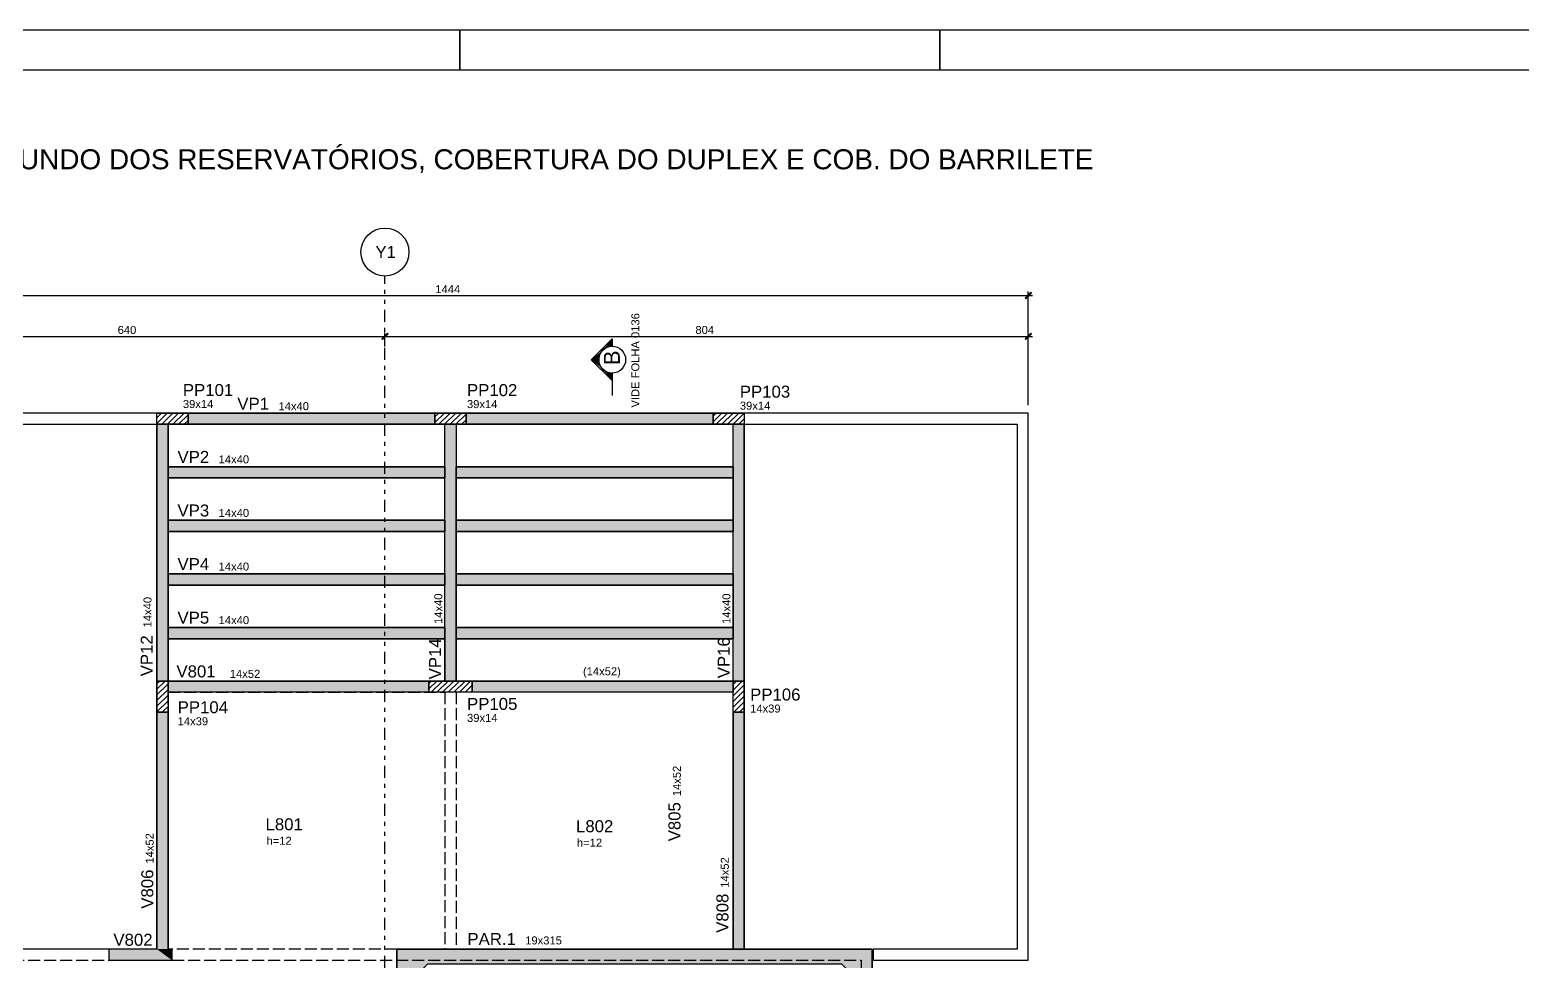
# Model space of a CAD drawing. Extents: x 0 to 119, y 0 to 84.
# Drawn here: x 22.15 to 59.45, y 60.82 to 84.1 of the extents above; entities that cross this region are included whole.
import ezdxf

# ---------------------------------------------------------------- set-up
doc = ezdxf.new("R2010")
doc.units = 0
doc.header["$MEASUREMENT"] = 0
doc.linetypes.add('ESTILO_TQS_0004', pattern=[1.09, 0.3, -0.15, 0.02, -0.15, 0.02, -0.15, 0.3])
doc.linetypes.add('ESTILO_TQS_0005', pattern=[0.4, 0.3, -0.1])
for name, color, linetype in [('1', 1, 'CONTINUOUS'), ('17', 103, 'CONTINUOUS'), ('2', 2, 'CONTINUOUS'), ('21', 254, 'CONTINUOUS'), ('3', 3, 'CONTINUOUS'), ('4', 4, 'CONTINUOUS'), ('5', 5, 'CONTINUOUS'), ('50', 171, 'CONTINUOUS'), ('7', 7, 'CONTINUOUS'), ('8', 8, 'CONTINUOUS')]:
    doc.layers.add(name, color=color, linetype=linetype)
doc.styles.add('TQS_ARIAL', font='arial.ttf')

msp = doc.modelspace()

# ---------------------------------------------------------------- linework, layer by layer
at = {"layer": '1', "linetype": 'Continuous'}
for p, q in [((18.1284, 77.45749), (47.2084, 77.45749)), ((47.1084, 76.156097), (47.1084, 77.55749)), ((31.0284, 76.187116), (31.0284, 76.537232)), ((31.0284, 76.187116), (31.0284, 76.537232)), ((47.1084, 74.719202), (47.1084, 76.537232)), ((18.1284, 76.437232), (31.1284, 76.437232)), ((30.9284, 76.437232), (47.2084, 76.437232))]:
    msp.add_line(p, q, dxfattribs=at)
for points in [[(0.000062, 84.099942), (21.000062, 84.099942), (21.000062, 83.099942), (21.000062, 84.099942), (32.900062, 84.099942), (32.900062, 83.099942), (32.900062, 84.099942), (44.900062, 84.099942), (44.900062, 83.099942), (44.900062, 84.099942), (63.400062, 84.099942)], [(47.046517, 77.377929), (47.189423, 77.520835), (47.171745, 77.538512), (47.028839, 77.395607), (47.046517, 77.377929)], [(30.966517, 76.357672), (31.109423, 76.500577), (31.091745, 76.518255), (30.948839, 76.37535), (30.966517, 76.357672)], [(30.966517, 76.357672), (31.109423, 76.500577), (31.091745, 76.518255), (30.948839, 76.37535), (30.966517, 76.357672)], [(47.046517, 76.357672), (47.189423, 76.500577), (47.171745, 76.518255), (47.028839, 76.37535), (47.046517, 76.357672)], [(36.707932, 75.333335), (36.183088, 75.853838), (36.707932, 76.374341), (36.707932, 76.189817), (36.681926, 76.188809), (36.652643, 76.185236), (36.621218, 76.178434), (36.589878, 76.168393), (36.561628, 76.15629), (36.533631, 76.141068), (36.509998, 76.125323), (36.486481, 76.106507), (36.466045, 76.087017), (36.440849, 76.057673), (36.418132, 76.023832), (36.40482, 75.998768), (36.391474, 75.966692), (36.380966, 75.931136), (36.374005, 75.890917), (36.371969, 75.857118), (36.372875, 75.828961), (36.378075, 75.789992), (36.386211, 75.757002), (36.399324, 75.721012), (36.414579, 75.690052), (36.432355, 75.661643), (36.45219, 75.635944), (36.477105, 75.609706), (36.508288, 75.583609), (36.538355, 75.563794), (36.571617, 75.546755), (36.603201, 75.5346), (36.630471, 75.526911), (36.658939, 75.521451), (36.687737, 75.518467), (36.707932, 75.51786), (36.707932, 75.333335)]]:
    msp.add_lwpolyline(points, dxfattribs=at)
at = {"layer": '1', "linetype": 'ESTILO_TQS_0005'}
for points in [[(25.6084, 64.432918), (25.6084, 67.539202), (32.528398, 67.539202), (32.528398, 61.119202), (25.6084, 61.119202), (25.6084, 64.432918)], [(32.8084, 64.729202), (32.8084, 61.119202), (39.7284, 61.119202), (39.7284, 67.539202), (32.8084, 67.539202), (32.8084, 64.729202)], [(26.7084, 52.719198), (18.5084, 52.719198), (18.5084, 56.239198), (26.7084, 56.239198), (26.7084, 56.519198), (18.5084, 56.519198), (18.5084, 60.839202), (42.9284, 60.839202), (42.9284, 57.819198), (34.4284, 57.819198), (34.4284, 57.539198), (42.9284, 57.539198), (42.9284, 52.719198), (36.1284, 52.719198), (36.1284, 52.439198), (42.9284, 52.439198), (42.9284, 49.419198), (26.7084, 49.419198), (26.7084, 52.719198)]]:
    msp.add_lwpolyline(points, dxfattribs=at)
at = {"layer": '1', "linetype": 'Continuous'}
msp.add_circle((31.0284, 78.54451), 0.6, dxfattribs=at)
for points in [[(47.046517, 77.377929), (47.171745, 77.538512), (47.028839, 77.395607)], [(47.046517, 77.377929), (47.028839, 77.395607), (47.046517, 77.377929)], [(47.046517, 77.377929), (47.189423, 77.520835), (47.171745, 77.538512)], [(30.966517, 76.357672), (31.091745, 76.518255), (30.948839, 76.37535)], [(30.966517, 76.357672), (31.091745, 76.518255), (30.948839, 76.37535)], [(30.966517, 76.357672), (31.109423, 76.500577), (31.091745, 76.518255)], [(30.966517, 76.357672), (31.109423, 76.500577), (31.091745, 76.518255)], [(47.046517, 76.357672), (47.171745, 76.518255), (47.028839, 76.37535)], [(47.046517, 76.357672), (47.189423, 76.500577), (47.171745, 76.518255)], [(30.966517, 76.357672), (30.948839, 76.37535), (30.966517, 76.357672)], [(30.966517, 76.357672), (30.948839, 76.37535), (30.966517, 76.357672)], [(36.183088, 75.853838), (36.707932, 76.374341), (36.440849, 76.057673)], [(36.707932, 76.374341), (36.466045, 76.087017), (36.440849, 76.057673)], [(36.707932, 76.374341), (36.486481, 76.106507), (36.466045, 76.087017)], [(36.707932, 76.374341), (36.509998, 76.125323), (36.486481, 76.106507)], [(36.707932, 76.374341), (36.533631, 76.141068), (36.509998, 76.125323)], [(36.707932, 76.374341), (36.561628, 76.15629), (36.533631, 76.141068)], [(36.707932, 76.374341), (36.589878, 76.168393), (36.561628, 76.15629)], [(36.707932, 76.374341), (36.621218, 76.178434), (36.589878, 76.168393)], [(36.707932, 76.374341), (36.652643, 76.185236), (36.621218, 76.178434)], [(36.707932, 76.374341), (36.681926, 76.188809), (36.652643, 76.185236)], [(36.707932, 76.374341), (36.707932, 76.189817), (36.681926, 76.188809)], [(47.046517, 76.357672), (47.028839, 76.37535), (47.046517, 76.357672)], [(36.183088, 75.853838), (36.440849, 76.057673), (36.418132, 76.023832)], [(36.183088, 75.853838), (36.418132, 76.023832), (36.40482, 75.998768)], [(36.183088, 75.853838), (36.40482, 75.998768), (36.391474, 75.966692)], [(36.183088, 75.853838), (36.391474, 75.966692), (36.380966, 75.931136)], [(36.183088, 75.853838), (36.380966, 75.931136), (36.374005, 75.890917)], [(36.183088, 75.853838), (36.374005, 75.890917), (36.371969, 75.857118)], [(36.183088, 75.853838), (36.371969, 75.857118), (36.372875, 75.828961)], [(36.707932, 75.333335), (36.183088, 75.853838), (36.45219, 75.635944)], [(36.183088, 75.853838), (36.372875, 75.828961), (36.378075, 75.789992)], [(36.183088, 75.853838), (36.378075, 75.789992), (36.386211, 75.757002)], [(36.183088, 75.853838), (36.386211, 75.757002), (36.399324, 75.721012)], [(36.183088, 75.853838), (36.399324, 75.721012), (36.414579, 75.690052)], [(36.183088, 75.853838), (36.414579, 75.690052), (36.432355, 75.661643)], [(36.183088, 75.853838), (36.432355, 75.661643), (36.45219, 75.635944)], [(36.707932, 75.333335), (36.45219, 75.635944), (36.477105, 75.609706)], [(36.707932, 75.333335), (36.477105, 75.609706), (36.508288, 75.583609)], [(36.707932, 75.333335), (36.508288, 75.583609), (36.538355, 75.563794)], [(36.707932, 75.333335), (36.538355, 75.563794), (36.571617, 75.546755)], [(36.707932, 75.333335), (36.571617, 75.546755), (36.603201, 75.5346)], [(36.707932, 75.333335), (36.603201, 75.5346), (36.630471, 75.526911)], [(36.707932, 75.333335), (36.630471, 75.526911), (36.658939, 75.521451)], [(36.707932, 75.333335), (36.658939, 75.521451), (36.687737, 75.518467)], [(36.707932, 75.333335), (36.687737, 75.518467), (36.707932, 75.51786)]]:
    msp.add_solid(points, dxfattribs=at)
at = {"layer": '17', "linetype": 'Continuous'}
for points in [[(25.3284, 74.239198), (25.6084, 74.239198), (25.6084, 67.819202), (25.3284, 67.819202), (25.3284, 74.239198)], [(26.1084, 74.519202), (32.2784, 74.519202), (32.2784, 74.239198), (26.1084, 74.239198), (26.1084, 74.519202)], [(32.5284, 74.239198), (32.8084, 74.239198), (32.8084, 67.819202), (32.5284, 67.819202), (32.5284, 74.239198)], [(33.0584, 74.519202), (39.228391, 74.519202), (39.228391, 74.239198), (33.0584, 74.239198), (33.0584, 74.519202)], [(39.7284, 74.239198), (40.0084, 74.239198), (40.0084, 67.819202), (39.7284, 67.819202), (39.7284, 74.239198)], [(25.6084, 73.179202), (32.5284, 73.179202), (32.5284, 72.899202), (25.6084, 72.899202), (25.6084, 73.179202)], [(32.8084, 73.179202), (39.7284, 73.179202), (39.7284, 72.899202), (32.8084, 72.899202), (32.8084, 73.179202)], [(25.6084, 71.839202), (32.5284, 71.839202), (32.5284, 71.559202), (25.6084, 71.559202), (25.6084, 71.839202)], [(32.8084, 71.839202), (39.7284, 71.839202), (39.7284, 71.559202), (32.8084, 71.559202), (32.8084, 71.839202)], [(25.6084, 70.499202), (32.5284, 70.499202), (32.5284, 70.219202), (25.6084, 70.219202), (25.6084, 70.499202)], [(32.8084, 70.499202), (39.7284, 70.499202), (39.7284, 70.219202), (32.8084, 70.219202), (32.8084, 70.499202)], [(25.6084, 69.159202), (32.5284, 69.159202), (32.5284, 68.879202), (25.6084, 68.879202), (25.6084, 69.159202)], [(32.8084, 69.159202), (39.7284, 69.159202), (39.7284, 68.879202), (32.8084, 68.879202), (32.8084, 69.159202)]]:
    msp.add_lwpolyline(points, dxfattribs=at)
for points in [[(25.3284, 74.239198), (25.6084, 74.239198), (25.6084, 67.819202)], [(25.3284, 74.239198), (25.6084, 67.819202), (25.3284, 67.819202)], [(25.3284, 74.239198), (25.3284, 67.819202), (25.3284, 74.239198)], [(26.1084, 74.519202), (32.2784, 74.519202), (32.2784, 74.239198)], [(26.1084, 74.519202), (32.2784, 74.239198), (26.1084, 74.239198)], [(26.1084, 74.519202), (26.1084, 74.239198), (26.1084, 74.519202)], [(32.5284, 74.239198), (32.8084, 74.239198), (32.8084, 67.819202)], [(32.5284, 74.239198), (32.8084, 67.819202), (32.5284, 67.819202)], [(32.5284, 74.239198), (32.5284, 67.819202), (32.5284, 74.239198)], [(33.0584, 74.519202), (39.228391, 74.519202), (39.228391, 74.239198)], [(33.0584, 74.519202), (39.228391, 74.239198), (33.0584, 74.239198)], [(33.0584, 74.519202), (33.0584, 74.239198), (33.0584, 74.519202)], [(39.7284, 74.239198), (40.0084, 74.239198), (40.0084, 67.819202)], [(39.7284, 74.239198), (40.0084, 67.819202), (39.7284, 67.819202)], [(39.7284, 74.239198), (39.7284, 67.819202), (39.7284, 74.239198)], [(25.6084, 73.179202), (32.5284, 73.179202), (32.5284, 72.899202)], [(25.6084, 73.179202), (32.5284, 72.899202), (25.6084, 72.899202)], [(25.6084, 73.179202), (25.6084, 72.899202), (25.6084, 73.179202)], [(32.8084, 73.179202), (39.7284, 73.179202), (39.7284, 72.899202)], [(32.8084, 73.179202), (39.7284, 72.899202), (32.8084, 72.899202)], [(32.8084, 73.179202), (32.8084, 72.899202), (32.8084, 73.179202)], [(25.6084, 71.839202), (32.5284, 71.839202), (32.5284, 71.559202)], [(25.6084, 71.839202), (32.5284, 71.559202), (25.6084, 71.559202)], [(25.6084, 71.839202), (25.6084, 71.559202), (25.6084, 71.839202)], [(32.8084, 71.839202), (39.7284, 71.839202), (39.7284, 71.559202)], [(32.8084, 71.839202), (39.7284, 71.559202), (32.8084, 71.559202)], [(32.8084, 71.839202), (32.8084, 71.559202), (32.8084, 71.839202)], [(25.6084, 70.499202), (32.5284, 70.499202), (32.5284, 70.219202)], [(25.6084, 70.499202), (32.5284, 70.219202), (25.6084, 70.219202)], [(25.6084, 70.499202), (25.6084, 70.219202), (25.6084, 70.499202)], [(32.8084, 70.499202), (39.7284, 70.499202), (39.7284, 70.219202)], [(32.8084, 70.499202), (39.7284, 70.219202), (32.8084, 70.219202)], [(32.8084, 70.499202), (32.8084, 70.219202), (32.8084, 70.499202)], [(25.6084, 69.159202), (32.5284, 69.159202), (32.5284, 68.879202)], [(25.6084, 69.159202), (32.5284, 68.879202), (25.6084, 68.879202)], [(25.6084, 69.159202), (25.6084, 68.879202), (25.6084, 69.159202)], [(32.8084, 69.159202), (39.7284, 69.159202), (39.7284, 68.879202)], [(32.8084, 69.159202), (39.7284, 68.879202), (32.8084, 68.879202)], [(32.8084, 69.159202), (32.8084, 68.879202), (32.8084, 69.159202)]]:
    msp.add_solid(points, dxfattribs=at)
at = {"layer": '2', "linetype": 'ESTILO_TQS_0004'}
for q in [(31.0284, 77.94451), (31.0284, 77.157972)]:
    msp.add_line((31.0284, 33.100425), q, dxfattribs=at)
at = {"layer": '2', "linetype": 'Continuous'}
for p, q in [((36.183088, 75.853838), (36.707932, 76.374341)), ((36.707932, 76.374341), (36.707932, 76.189817)), ((36.707932, 75.333335), (36.183088, 75.853838)), ((47.1084, 76.056097), (47.1084, 76.056097)), ((36.707932, 75.51786), (36.707932, 74.957046)), ((25.3284, 74.260189), (25.587412, 74.519202)), ((25.3284, 74.401611), (25.445991, 74.519202)), ((25.448831, 74.239198), (25.728834, 74.519202)), ((25.590252, 74.239198), (25.870255, 74.519202)), ((25.731673, 74.239198), (26.011676, 74.519202)), ((25.873095, 74.239198), (26.1084, 74.474504)), ((26.014516, 74.239198), (26.1084, 74.333082)), ((32.2784, 74.280543), (32.517059, 74.519202)), ((32.2784, 74.421964), (32.375637, 74.519202)), ((32.378477, 74.239198), (32.65848, 74.519202)), ((32.519898, 74.239198), (32.799901, 74.519202)), ((32.66132, 74.239198), (32.941323, 74.519202)), ((32.802741, 74.239198), (33.0584, 74.494857)), ((32.944162, 74.239198), (33.0584, 74.353436)), ((39.228391, 74.300888), (39.446705, 74.519202)), ((39.228391, 74.442309), (39.305284, 74.519202)), ((39.308127, 74.239202), (39.588127, 74.519202)), ((39.449548, 74.239202), (39.729548, 74.519202)), ((39.590969, 74.239202), (39.870969, 74.519202)), ((39.732391, 74.239202), (40.0084, 74.515211)), ((39.873812, 74.239202), (40.0084, 74.37379)), ((25.3284, 67.613386), (25.534213, 67.819198)), ((25.3284, 67.754807), (25.392792, 67.819198)), ((25.3284, 67.471964), (25.6084, 67.751964)), ((25.3284, 67.330543), (25.6084, 67.610543)), ((32.1284, 67.62516), (32.322438, 67.819198)), ((32.1284, 67.766582), (32.181017, 67.819198)), ((32.183863, 67.539202), (32.463859, 67.819198)), ((32.325284, 67.539202), (32.605281, 67.819198)), ((32.466705, 67.539202), (32.746702, 67.819198)), ((32.608127, 67.539202), (32.888123, 67.819198)), ((32.749548, 67.539202), (33.029545, 67.819198)), ((32.890969, 67.539202), (33.170966, 67.819198)), ((33.032391, 67.539202), (33.2084, 67.715211)), ((33.173812, 67.539202), (33.2084, 67.57379)), ((39.7284, 67.588407), (39.959191, 67.819198)), ((39.7284, 67.729829), (39.81777, 67.819198)), ((39.7284, 67.446986), (40.0084, 67.726986)), ((39.7284, 67.305564), (40.0084, 67.585564)), ((25.3284, 67.189121), (25.6084, 67.469121)), ((25.3284, 67.0477), (25.6084, 67.3277)), ((25.461323, 67.039202), (25.6084, 67.186279)), ((39.7284, 67.164143), (40.0084, 67.444143)), ((39.74488, 67.039202), (40.0084, 67.302722)), ((39.886301, 67.039202), (40.0084, 67.1613)), ((25.602744, 67.039202), (25.6084, 67.044857))]:
    msp.add_line(p, q, dxfattribs=at)
msp.add_circle((36.707932, 75.853838), 0.335978, dxfattribs=at)
at = {"layer": '21', "linetype": 'Continuous'}
msp.add_lwpolyline([(31.3284, 49.139198), (31.3284, 61.119202), (43.2084, 61.119198), (43.2084, 49.139198), (42.4484, 49.139198), (42.4484, 49.519198), (42.8284, 49.899198), (42.8284, 60.359198), (42.4484, 60.739198), (32.0884, 60.739198), (31.7084, 60.359198), (31.7084, 49.899198), (32.0884, 49.519198), (31.3284, 49.139198)], dxfattribs=at)
for points in [[(43.2084, 61.119198), (32.0884, 60.739198), (31.3284, 61.119202)], [(32.0884, 60.739198), (31.7084, 60.359198), (31.3284, 61.119202)], [(31.3284, 61.119202), (31.7084, 60.359198), (31.3284, 49.139198)], [(42.4484, 60.739198), (32.0884, 60.739198), (43.2084, 61.119198)], [(42.8284, 60.359198), (42.4484, 60.739198), (43.2084, 61.119198)], [(42.8284, 60.359198), (43.2084, 61.119198), (42.8284, 49.899198)], [(43.2084, 61.119198), (43.2084, 49.139198), (42.8284, 49.899198)]]:
    msp.add_solid(points, dxfattribs=at)
at = {"layer": '3', "linetype": 'Continuous'}
msp.add_lwpolyline([(18.2284, 57.729198), (18.2284, 49.139198), (25.3284, 49.139198), (25.3284, 42.439195), (40.0084, 42.439195), (40.0084, 49.139198), (43.2084, 49.139198), (43.2084, 61.119198), (40.0084, 61.119198), (40.0084, 67.819202), (25.3284, 67.819202), (25.3284, 61.119202), (18.2284, 61.119202), (18.2284, 57.729198)], dxfattribs=at)
at = {"layer": '4', "linetype": 'Continuous'}
for p, q in [((40.0084, 74.239198), (39.7284, 74.239198)), ((39.7284, 73.179202), (39.7284, 74.239198)), ((40.0084, 67.819198), (40.0084, 74.239198)), ((32.5284, 73.179202), (25.6084, 73.179202)), ((39.7284, 73.179202), (32.8084, 73.179202)), ((25.6084, 71.839202), (25.6084, 72.899202)), ((25.6084, 72.899202), (32.5284, 72.899202)), ((32.5284, 71.839202), (32.5284, 72.899202)), ((32.8084, 72.899202), (39.7284, 72.899202)), ((32.8084, 71.839202), (32.8084, 72.899202)), ((39.7284, 72.899202), (39.7284, 71.839202)), ((32.5284, 71.839202), (25.6084, 71.839202)), ((39.7284, 71.839202), (32.8084, 71.839202)), ((25.6084, 71.559202), (32.5284, 71.559202)), ((25.6084, 70.499202), (25.6084, 71.559202)), ((32.5284, 70.499202), (32.5284, 71.559202)), ((32.8084, 71.559202), (39.7284, 71.559202)), ((32.8084, 70.499202), (32.8084, 71.559202)), ((39.7284, 70.499202), (39.7284, 71.559202)), ((32.5284, 70.499202), (25.6084, 70.499202)), ((39.7284, 70.499202), (32.8084, 70.499202)), ((25.6084, 70.219202), (32.5284, 70.219202)), ((25.6084, 69.159202), (25.6084, 70.219202)), ((32.5284, 69.159202), (32.5284, 70.219202)), ((32.8084, 70.219202), (39.7284, 70.219202)), ((32.8084, 69.159202), (32.8084, 70.219202)), ((39.7284, 70.219202), (39.7284, 69.159202)), ((32.5284, 69.159202), (25.6084, 69.159202)), ((39.7284, 69.159202), (32.8084, 69.159202)), ((25.6084, 68.879202), (32.5284, 68.879202)), ((32.8084, 68.879202), (39.7284, 68.879202)), ((39.7284, 67.819198), (39.7284, 68.879202)), ((39.7284, 67.819198), (40.0084, 67.819198))]:
    msp.add_line(p, q, dxfattribs=at)
for points in [[(25.6084, 73.179202), (25.6084, 74.239198), (25.3284, 74.239198), (25.3284, 67.819198), (25.6084, 67.819202), (25.6084, 68.879202)], [(26.1084, 74.519202), (32.2784, 74.519202), (32.2784, 74.239198), (26.1084, 74.239198), (26.1084, 74.519202)], [(32.5284, 73.179202), (32.5284, 74.239198), (32.8084, 74.239198), (32.8084, 73.179202)], [(33.0584, 74.519202), (39.228391, 74.519202), (39.228391, 74.239198), (33.0584, 74.239198), (33.0584, 74.519202)], [(32.5284, 68.879202), (32.5284, 67.819202), (32.8084, 67.819202), (32.8084, 68.879202)], [(25.6084, 67.819202), (39.7284, 67.819202), (39.7284, 67.539202), (25.6084, 67.539202), (25.6084, 67.819202)], [(25.3284, 61.119198), (25.3284, 61.119202), (25.3284, 67.039202), (25.6084, 67.039202), (25.6084, 61.119202)], [(40.0084, 61.119198), (39.7284, 61.119198), (39.7284, 61.119202), (39.7284, 67.039202), (40.0084, 67.039202), (40.0084, 61.119198)], [(24.1284, 61.119202), (24.1284, 60.839202), (25.7084, 60.839202), (25.7084, 61.119202), (25.6084, 61.119202)], [(25.3284, 61.119202), (24.1284, 61.119202)], [(43.2084, 49.139198), (43.2084, 61.119198), (31.3284, 61.119198), (31.3284, 49.139198)], [(39.7284, 61.119202), (39.3284, 61.119202)]]:
    msp.add_lwpolyline(points, dxfattribs=at)
at = {"layer": '5', "linetype": 'Continuous'}
for points in [[(25.3284, 74.519202), (26.1084, 74.519202), (26.1084, 74.239198), (25.3284, 74.239198), (25.3284, 74.519202)], [(32.2784, 74.519202), (33.0584, 74.519202), (33.0584, 74.239198), (32.2784, 74.239198), (32.2784, 74.519202)], [(39.228391, 74.519202), (40.0084, 74.519202), (40.0084, 74.239202), (39.228391, 74.239202), (39.228391, 74.519202)], [(25.3284, 67.819198), (25.6084, 67.819198), (25.6084, 67.039202), (25.3284, 67.039202), (25.3284, 67.819198)], [(32.1284, 67.819198), (33.2084, 67.819198), (33.2084, 67.539202), (32.1284, 67.539202), (32.1284, 67.819198)], [(39.7284, 67.819198), (40.0084, 67.819198), (40.0084, 67.039202), (39.7284, 67.039202), (39.7284, 67.819198)]]:
    msp.add_lwpolyline(points, dxfattribs=at)
at = {"layer": '50', "linetype": 'Continuous'}
for points in [[(25.6084, 67.819202), (32.1284, 67.819202), (32.1284, 67.539202), (25.6084, 67.539202), (25.6084, 67.819202)], [(33.2084, 67.819202), (39.7284, 67.819202), (39.7284, 67.539202), (33.2084, 67.539202), (33.2084, 67.819202)], [(24.1284, 60.839202), (25.7084, 60.839202), (25.7084, 61.119198), (25.6084, 61.119198), (25.6084, 67.039202), (25.3284, 67.039202), (25.3284, 61.119202), (24.1284, 61.119202), (24.1284, 60.839202)], [(40.0084, 61.119198), (40.0084, 67.039202), (39.7284, 67.039202), (39.7284, 61.119198), (40.0084, 61.119198)]]:
    msp.add_lwpolyline(points, dxfattribs=at)
for points in [[(25.6084, 67.819202), (32.1284, 67.819202), (32.1284, 67.539202)], [(25.6084, 67.819202), (32.1284, 67.539202), (25.6084, 67.539202)], [(25.6084, 67.819202), (25.6084, 67.539202), (25.6084, 67.819202)], [(33.2084, 67.819202), (39.7284, 67.819202), (39.7284, 67.539202)], [(33.2084, 67.819202), (39.7284, 67.539202), (33.2084, 67.539202)], [(33.2084, 67.819202), (33.2084, 67.539202), (33.2084, 67.819202)], [(25.6084, 61.119198), (25.6084, 67.039202), (25.3284, 67.039202)], [(25.6084, 61.119198), (25.3284, 67.039202), (25.3284, 61.119202)], [(40.0084, 61.119198), (40.0084, 67.039202), (39.7284, 67.039202)], [(40.0084, 61.119198), (39.7284, 67.039202), (39.7284, 61.119198)], [(25.3284, 61.119202), (24.1284, 61.119202), (24.1284, 60.839202)], [(25.3284, 61.119202), (24.1284, 60.839202), (25.7084, 60.839202)], [(25.6084, 61.119198), (25.3284, 61.119202), (25.7084, 60.839202)], [(25.6084, 61.119198), (25.7084, 60.839202), (25.7084, 61.119198)], [(40.0084, 61.119198), (39.7284, 61.119198), (40.0084, 61.119198)]]:
    msp.add_solid(points, dxfattribs=at)
at = {"layer": '7', "linetype": 'Continuous'}
msp.add_line((2.500062, 83.099942), (117.900062, 83.099942), dxfattribs=at)
at = {"layer": '8', "linetype": 'Continuous'}
msp.add_lwpolyline([(18.5084, 61.139198), (18.5084, 74.239198), (46.8284, 74.239198), (46.8284, 61.119202), (43.2284, 61.119202), (43.2284, 60.839198), (47.1084, 60.839198), (47.1084, 74.519202), (18.2284, 74.519202), (18.2284, 61.139198), (18.5084, 61.139198)], dxfattribs=at)

# ---------------------------------------------------------------- texts
at = {"layer": '2', "linetype": 'Continuous', "style": 'TQS_ARIAL'}
for s, p in [('1444', (32.2884, 77.51749)), ('640', (24.3484, 76.497232)), ('804', (38.7884, 76.497232)), ('39x14', (25.978822, 74.645301)), ('14x40', (28.36825, 74.590785)), ('39x14', (33.079401, 74.643433)), ('39x14', (39.898638, 74.604061)), ('14x40', (26.872407, 73.262241)), ('14x40', (26.872407, 71.922241)), ('14x40', (26.872407, 70.582241)), ('14x40', (26.872407, 69.242241)), ('14x52', (27.151277, 67.899795)), ('(14x52)', (35.977723, 67.963562)), ('14x39', (40.155704, 67.031931)), ('14x39', (25.848296, 66.714025)), ('39x14', (33.08066, 66.798951)), ('h=12', (28.067524, 63.726162)), ('h=12', (35.826955, 63.678581)), ('19x315', (34.534105, 61.235197))]:
    msp.add_text(s, height=0.2, dxfattribs=at).set_placement(p)
for s, p in [('VIDE FOLHA 0136', (37.387253, 74.657122)), ('14x40', (25.193973, 69.161037)), ('14x40', (32.463068, 69.246536)), ('14x40', (39.663068, 69.246536)), ('14x52', (38.424061, 64.940946)), ('14x52', (25.248904, 63.256047)), ('14x52', (39.622431, 62.653363))]:
    msp.add_text(s, height=0.2, rotation=90, dxfattribs=at).set_placement(p)
at = {"layer": '4', "linetype": 'Continuous', "style": 'TQS_ARIAL'}
for s, p in [('Y1', (30.790221, 78.394198)), ('PP101', (25.978822, 74.945301)), ('PP102', (33.079401, 74.943433)), ('PP103', (39.898638, 74.904061)), ('VP1', (27.339947, 74.601985)), ('VP2', (25.844105, 73.27344)), ('VP3', (25.844105, 71.93344)), ('VP4', (25.844105, 70.59344)), ('VP5', (25.844105, 69.25344)), ('V801', (25.817901, 67.910995)), ('PP106', (40.155704, 67.331931)), ('PP104', (25.848296, 67.014025)), ('PP105', (33.08066, 67.098951)), ('L801', (28.044691, 64.088313)), ('L802', (35.804122, 64.040733)), ('V802', (24.242433, 61.200973)), ('PAR.1', (33.090466, 61.220809))]:
    msp.add_text(s, height=0.3, dxfattribs=at).set_placement(p)
for s, height, p in [('B', 0.4, (36.900432, 75.712666)), ('VP12', 0.3, (25.224804, 67.938014)), ('VP14', 0.3, (32.430725, 67.862275)), ('VP16', 0.3, (39.646963, 67.889392)), ('V805', 0.3, (38.414135, 63.812993)), ('V806', 0.3, (25.238978, 62.128095)), ('V808', 0.3, (39.612505, 61.52541))]:
    msp.add_text(s, height=height, rotation=90, dxfattribs=at).set_placement(p)
at = {"layer": '5', "linetype": 'Continuous', "style": 'TQS_ARIAL'}
msp.add_text('PLANTA DE FORMAS DO FUNDO DOS RESERVATÓRIOS, COBERTURA DO DUPLEX E COB. DO BARRILETE', height=0.5, dxfattribs=at).set_placement((12.955989, 80.614123))

doc.saveas('drawing.dxf')
